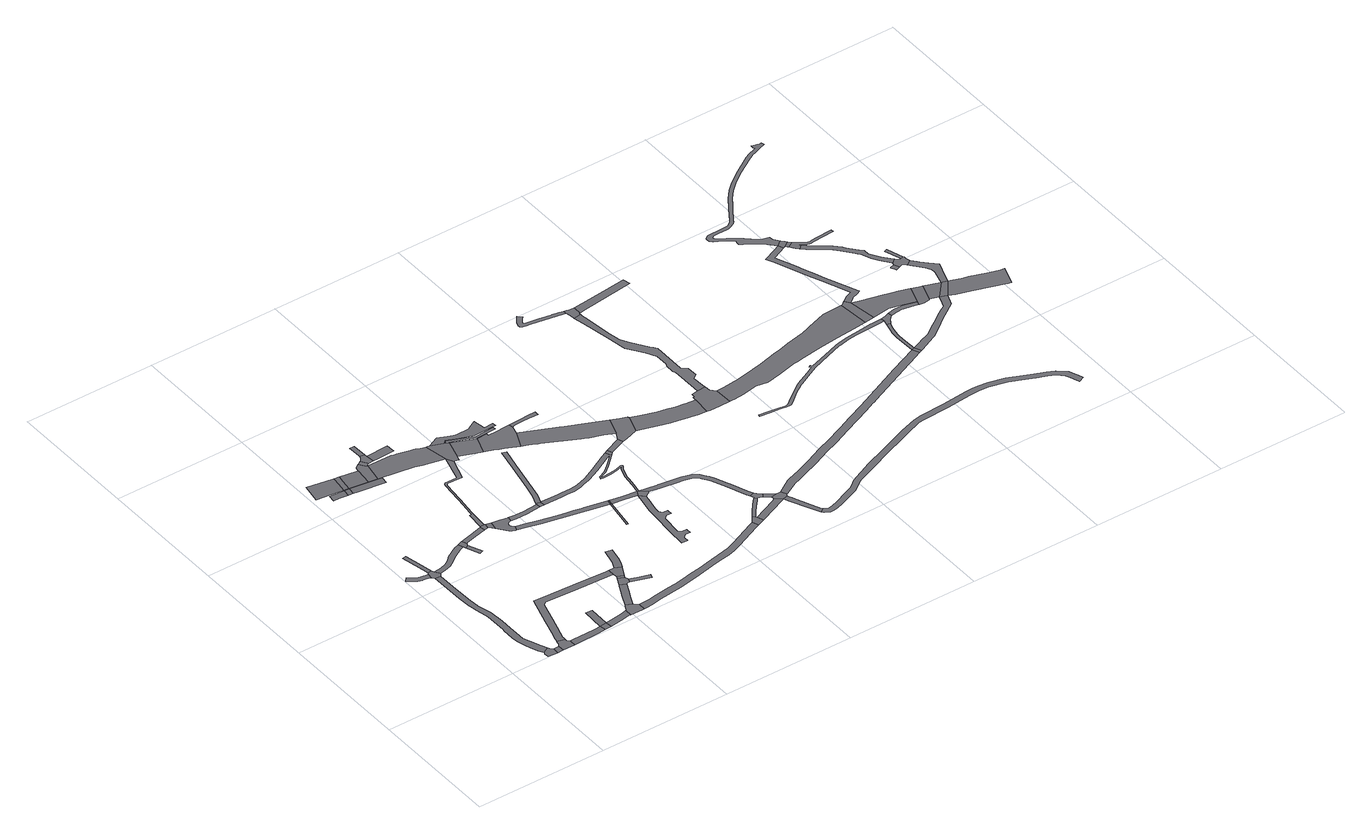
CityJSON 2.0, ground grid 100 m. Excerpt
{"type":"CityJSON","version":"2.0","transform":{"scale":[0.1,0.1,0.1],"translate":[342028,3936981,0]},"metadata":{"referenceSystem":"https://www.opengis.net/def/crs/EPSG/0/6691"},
"CityObjects":{
"road1":{"type":"Road","geometry":[{"type":"MultiSurface","lod":"1","boundaries":[[[0,1,2,3,4,5,6,7]]]}]},
"road2":{"type":"Road","attributes":{"RoadStructureAttribute.sectionType":"1"},"geometry":[{"type":"MultiSurface","lod":"1","boundaries":[[[8,9,5,4]]]}]},
"road3":{"type":"Road","attributes":{"RoadStructureAttribute.sectionType":"1"},"geometry":[{"type":"MultiSurface","lod":"1","boundaries":[[[10,11,12,13,14,15,16,17,18,19,20,21,22,23,24,25,26,27,28,29,30,31,32,33,34,35,36,37,38,39,40,41,42,43,44,0,7]]]}]},
"road4":{"type":"Road","attributes":{"RoadStructureAttribute.sectionType":"1"},"geometry":[{"type":"MultiSurface","lod":"1","boundaries":[[[45,46,47,48,49,50,51,52,53,54,55,56,57,58]]]}]},
"road5":{"type":"Road","geometry":[{"type":"MultiSurface","lod":"1","boundaries":[[[59,60,61,9,8,62,63,64,65]]]}]},
"road6":{"type":"Road","geometry":[{"type":"MultiSurface","lod":"1","boundaries":[[[28,66,67,68,69,58,57,29]]]}]},
"road7":{"type":"Road","attributes":{"RoadStructureAttribute.sectionType":"1"},"geometry":[{"type":"MultiSurface","lod":"1","boundaries":[[[70,71,72,73,69,68]]]}]},
"road8":{"type":"Road","attributes":{"RoadStructureAttribute.sectionType":"1"},"geometry":[{"type":"MultiSurface","lod":"1","boundaries":[[[74,75,63,62,76,77,78,79]]]}]},
"road9":{"type":"Road","attributes":{"RoadStructureAttribute.sectionType":"1"},"geometry":[{"type":"MultiSurface","lod":"1","boundaries":[[[80,81,82,83,84,85,67,66,86,87,88,89,90,91]]]}]},
"road10":{"type":"Road","geometry":[{"type":"MultiSurface","lod":"1","boundaries":[[[79,78,92,93,94]]]}]},
"road11":{"type":"Road","geometry":[{"type":"MultiSurface","lod":"1","boundaries":[[[94,95,96,79]]]}]},
"road12":{"type":"Road","attributes":{"RoadStructureAttribute.sectionType":"1"},"geometry":[{"type":"MultiSurface","lod":"1","boundaries":[[[97,98,99,100,101]]]}]},
"road13":{"type":"Road","attributes":{"function":"2","RoadStructureAttribute.sectionType":"1"},"geometry":[{"type":"MultiSurface","lod":"1","boundaries":[[[102,103,104,105,106,107]]]}]},
"road14":{"type":"Road","attributes":{"RoadStructureAttribute.sectionType":"1"},"geometry":[{"type":"MultiSurface","lod":"1","boundaries":[[[108,109,110,111,112,113,114,115,116,59,65,117,118,119,120,121,122,123,124,125]]]}]},
"road15":{"type":"Road","geometry":[{"type":"MultiSurface","lod":"1","boundaries":[[[100,126,127,101]]]}]},
"road16":{"type":"Road","attributes":{"RoadStructureAttribute.sectionType":"1"},"geometry":[{"type":"MultiSurface","lod":"1","boundaries":[[[93,128,129,130,131,132,133,134,94]]]}]},
"road17":{"type":"Road","attributes":{"RoadStructureAttribute.sectionType":"1"},"geometry":[{"type":"MultiSurface","lod":"1","boundaries":[[[135,136,137,138,101,127]]]}]},
"road18":{"type":"Road","geometry":[{"type":"MultiSurface","lod":"1","boundaries":[[[139,140,141,142,80,91]]]}]},
"road19":{"type":"Road","geometry":[{"type":"MultiSurface","lod":"1","boundaries":[[[139,143,144,140]]]}]},
"road20":{"type":"Road","geometry":[{"type":"MultiSurface","lod":"1","boundaries":[[[136,145,146,106,105,104,137]]]}]},
"road21":{"type":"Road","attributes":{"function":"2","RoadStructureAttribute.sectionType":"1"},"geometry":[{"type":"MultiSurface","lod":"1","boundaries":[[[146,145,136,147,148]]]}]},
"road22":{"type":"Road","attributes":{"RoadStructureAttribute.sectionType":"1"},"geometry":[{"type":"MultiSurface","lod":"1","boundaries":[[[149,150,142,141,151,152,153,154,155]]]}]},
"road23":{"type":"Road","attributes":{"RoadStructureAttribute.sectionType":"1"},"geometry":[{"type":"MultiSurface","lod":"1","boundaries":[[[126,156,157,158,127]]]}]},
"road24":{"type":"Road","geometry":[{"type":"MultiSurface","lod":"1","boundaries":[[[159,160,161,162,131,130,163,164,165]]]}]},
"road25":{"type":"Road","geometry":[{"type":"MultiSurface","lod":"1","boundaries":[[[166,167,148,147,168,169,170,171]]]}]},
"road26":{"type":"Road","attributes":{"RoadStructureAttribute.sectionType":"1"},"geometry":[{"type":"MultiSurface","lod":"1","boundaries":[[[172,173,174,175,176,177,178,179,160,159]]]}]},
"road27":{"type":"Road","geometry":[{"type":"MultiSurface","lod":"1","boundaries":[[[180,181,182,183,184,155,154,185,186]]]}]},
"road28":{"type":"Road","attributes":{"RoadStructureAttribute.sectionType":"1"},"geometry":[{"type":"MultiSurface","lod":"1","boundaries":[[[187,188,189,180,186]]]}]},
"road29":{"type":"Road","attributes":{"RoadStructureAttribute.sectionType":"1"},"geometry":[{"type":"MultiSurface","lod":"1","boundaries":[[[190,191,192,193,194,195,166,171]]]}]},
"road30":{"type":"Road","geometry":[{"type":"MultiSurface","lod":"1","boundaries":[[[196,197,198,189,188,199,200,201,202,203,204,205,206,207,208,209,210,211,212]]]}]},
"road31":{"type":"Road","geometry":[{"type":"MultiSurface","lod":"1","boundaries":[[[213,214,215,216,217,218,193,192,219,220]]]}]},
"road32":{"type":"Road","geometry":[{"type":"MultiSurface","lod":"1","boundaries":[[[176,175,221,222,223,224,225]]]}]},
"road33":{"type":"Road","attributes":{"RoadStructureAttribute.sectionType":"1"},"geometry":[{"type":"MultiSurface","lod":"1","boundaries":[[[224,226,227,225]]]}]},
"road34":{"type":"Road","geometry":[{"type":"MultiSurface","lod":"1","boundaries":[[[228,229,230,231,215,214]]]}]},
"road35":{"type":"Road","geometry":[{"type":"MultiSurface","lod":"1","boundaries":[[[227,226,232,233,234,108,125]]]}]},
"road36":{"type":"Road","geometry":[{"type":"MultiSurface","lod":"1","boundaries":[[[222,235,236,237,223]]]}]},
"road37":{"type":"Road","attributes":{"RoadStructureAttribute.sectionType":"1"},"geometry":[{"type":"MultiSurface","lod":"1","boundaries":[[[219,238,239,240,220]]]}]},
"road38":{"type":"Road","attributes":{"RoadStructureAttribute.sectionType":"1"},"geometry":[{"type":"MultiSurface","lod":"1","boundaries":[[[241,242,243,244,245,246,247,248,249,250,251,183,182,252,253,254,255,256,257,258,259,260,261]]]}]},
"road39":{"type":"Road","attributes":{"RoadStructureAttribute.sectionType":"1"},"geometry":[{"type":"MultiSurface","lod":"1","boundaries":[[[262,263,264,265,266,267,268,269,270,170,169,271,272,261]]]}]},
"road40":{"type":"Road","attributes":{"RoadStructureAttribute.sectionType":"1"},"geometry":[{"type":"MultiSurface","lod":"1","boundaries":[[[273,274,275,276,277,278,234,233]]]}]},
"road41":{"type":"Road","attributes":{"RoadStructureAttribute.sectionType":"1"},"geometry":[{"type":"MultiSurface","lod":"1","boundaries":[[[279,280,281,282,283,284,285,196,212]]]}]},
"road42":{"type":"Road","attributes":{"RoadStructureAttribute.sectionType":"1"},"geometry":[{"type":"MultiSurface","lod":"1","boundaries":[[[286,287,288,289,290,291,292,293,294,295,205,204,296,297,298,299,300,301,302,303,304]]]}]},
"road43":{"type":"Road","geometry":[{"type":"MultiSurface","lod":"1","boundaries":[[[305,306,282,281,307]]]}]},
"road44":{"type":"Road","geometry":[{"type":"MultiSurface","lod":"1","boundaries":[[[308,309,310,262,261,260,311,312,313,314,315,316,317,318,319,320]]]}]},
"road45":{"type":"Road","attributes":{"RoadStructureAttribute.sectionType":"1"},"geometry":[{"type":"MultiSurface","lod":"1","boundaries":[[[164,321,322,323,324,325,326,327,328,329,330,331,332,333,334,335,336,337,338,339,340,341,342,343,344,345,346,165]]]}]},
"road46":{"type":"Road","attributes":{"RoadStructureAttribute.sectionType":"1"},"geometry":[{"type":"MultiSurface","lod":"1","boundaries":[[[347,348,349,350,351,352,353,354,306,305]]]}]},
"road47":{"type":"Road","attributes":{"function":"2","RoadStructureAttribute.sectionType":"1"},"geometry":[{"type":"MultiSurface","lod":"1","boundaries":[[[316,355,356,357,358,317]]]}]},
"road48":{"type":"Road","attributes":{"RoadStructureAttribute.sectionType":"1"},"geometry":[{"type":"MultiSurface","lod":"1","boundaries":[[[319,359,360,361,362,363,364,365,366,367,368,369,370,371,372,373,374,375,376,377,378,379,380,381,382,383,320]]]}]},
"road49":{"type":"Road","geometry":[{"type":"MultiSurface","lod":"1","boundaries":[[[303,384,385,304]]]}]},
"road50":{"type":"Road","geometry":[{"type":"MultiSurface","lod":"1","boundaries":[[[317,386,387,388,389,390,391,392,393,318]]]}]},
"road51":{"type":"Road","attributes":{"RoadStructureAttribute.sectionType":"1"},"geometry":[{"type":"MultiSurface","lod":"1","boundaries":[[[394,395,396,397,398,399,400,401,402,403,404,405,406,407,408,409,410,411,412,413,414,415,416,417,418,419,420,421,422,423,424,425,426,427,428,429,430,431,432,433,434,435,436,404,437,438,439,440,441,442,443,444,445,446,447,305,307]]]}]},
"road52":{"type":"Road","attributes":{"RoadStructureAttribute.sectionType":"1"},"geometry":[{"type":"MultiSurface","lod":"1","boundaries":[[[448,449,450,385,384,303,451,452,384,453,454,455,419]]]}]},
"road53":{"type":"Road","geometry":[{"type":"MultiSurface","lod":"1","boundaries":[[[456,457,458,459,460,461,462,357,356,463,464,465,466,467,468,469]]]}]},
"road54":{"type":"Road","geometry":[{"type":"MultiSurface","lod":"1","boundaries":[[[470,471,472,473,474,475,476,477,478,479,480,481,482,483,484,485,486,487,488,489,490,455]]]}]},
"road55":{"type":"Road","geometry":[{"type":"MultiSurface","lod":"1","boundaries":[[[455,490,491,420,419]]]}]},
"road56":{"type":"Road","attributes":{"RoadStructureAttribute.sectionType":"1"},"geometry":[{"type":"MultiSurface","lod":"1","boundaries":[[[468,492,493,494,495,496,497,498,499,500,501,469]]]}]},
"road57":{"type":"Road","attributes":{"function":"2","RoadStructureAttribute.sectionType":"1"},"geometry":[{"type":"MultiSurface","lod":"1","boundaries":[[[502,503,504,467,466,505,506,507,508,509,510,511,512,513,514]]]}]},
"road58":{"type":"Road","geometry":[{"type":"MultiSurface","lod":"1","boundaries":[[[515,437,404,436,516]]]}]},
"road59":{"type":"Road","attributes":{"RoadStructureAttribute.sectionType":"1"},"geometry":[{"type":"MultiSurface","lod":"1","boundaries":[[[517,518,519,520,521,522,523,524,525,526,527,528,529,530,531,532,533,420,491,534,535,536,537,538,539,540,541,542,543,544,545,546,547]]]}]},
"road60":{"type":"Road","geometry":[{"type":"MultiSurface","lod":"1","boundaries":[[[548,549,550,551,552,553,554,555,556,557,333,332,558,559]]]}]},
"road61":{"type":"Road","attributes":{"RoadStructureAttribute.sectionType":"1"},"geometry":[{"type":"MultiSurface","lod":"1","boundaries":[[[515,516,560,561]]]}]},
"road62":{"type":"Road","attributes":{"RoadStructureAttribute.sectionType":"1"},"geometry":[{"type":"MultiSurface","lod":"1","boundaries":[[[562,563,564,565,566,557,556,567,568,569,570,571,572,573,574]]]}]},
"road63":{"type":"Road","attributes":{"RoadStructureAttribute.sectionType":"1"},"geometry":[{"type":"MultiSurface","lod":"1","boundaries":[[[558,575,576,577,578,579,580,581,582,583,584,585,586,587,588,577,589,590,591,592,593,594,559]]]}]},
"road64":{"type":"Road","geometry":[{"type":"MultiSurface","lod":"1","boundaries":[[[595,574,573,596,597,598,599,600,601,602,517,547]]]}]},
"road65":{"type":"Road","geometry":[{"type":"MultiSurface","lod":"1","boundaries":[[[560,603,604,605,606,607,608,514,513,561]]]}]},
"road66":{"type":"Road","attributes":{"RoadStructureAttribute.sectionType":"1"},"geometry":[{"type":"MultiSurface","lod":"1","boundaries":[[[599,598,609,610]]]}]},
"road67":{"type":"Road","geometry":[{"type":"MultiSurface","lod":"1","boundaries":[[[588,611,612,613,614,615,616,617,610,609,589,577]]]}]},
"road68":{"type":"Road","attributes":{"function":"2","RoadStructureAttribute.sectionType":"1"},"geometry":[{"type":"MultiSurface","lod":"1","boundaries":[[[604,618,619,620,621,622,623,624,625,626,627,628,629,630,631,632,633,634,635,605]]]}]},
"road69":{"type":"Road","geometry":[{"type":"MultiSurface","lod":"1","boundaries":[[[636,637,638,639,627,626,640,641,642,643,644,645]]]}]},
"road70":{"type":"Road","attributes":{"RoadStructureAttribute.sectionType":"1"},"geometry":[{"type":"MultiSurface","lod":"1","boundaries":[[[646,647,648,649,650,651,652,653,654,655,656,657,658,659,660,661,662,663,664,665,666,667,668,669,670,671,672,673]]]}]},
"road71":{"type":"Road","attributes":{"RoadStructureAttribute.sectionType":"1"},"geometry":[{"type":"MultiSurface","lod":"1","boundaries":[[[674,675,676,677,678,679,680,681,682,683,684,685,686,687,688,689,690,691,692,693,694,695,696,697,698,699,700,701,702,703,704,705,706,707,708,709,636,645]]]}]},
"road72":{"type":"Road","geometry":[{"type":"MultiSurface","lod":"1","boundaries":[[[693,710,711,712,713,714,715,716,717,660,659,718,719,694]]]}]},
"road73":{"type":"Road","attributes":{"RoadStructureAttribute.sectionType":"1"},"geometry":[{"type":"MultiSurface","lod":"1","boundaries":[[[720,721,722,723,724,725,726,727,728,729,730,731,732,733,734,735,736,737,738,616,615,739,740,741,742,743,744,745,746,747,748,749,750,751,752,753,754,755,756,757]]]}]},
"road74":{"type":"Road","attributes":{"RoadStructureAttribute.sectionType":"1"},"geometry":[{"type":"MultiSurface","lod":"1","boundaries":[[[758,759,760,761,762,763,714,713]]]}]},
"road75":{"type":"Road","attributes":{"RoadStructureAttribute.sectionType":"1"},"geometry":[{"type":"MultiSurface","lod":"1","boundaries":[[[764,765,766,767,768,769,770,771,772,773,774,775,776,777,778,779,780,781,782,783,784,785,786,787,788,789,790,791,792,793,794,795,796,797,798,799,800,801,802,803,804,805,806,807,808,809,810,811,812,813,814,815,816,817,818,819,820,821,822,823,824,825,826,827,828,829,830,583,582]]]}]},
"road76":{"type":"Road","attributes":{"function":"2","RoadStructureAttribute.sectionType":"1"},"geometry":[{"type":"MultiSurface","lod":"1","boundaries":[[[831,832,833,834,835,836,837,838,839,840,841,842,643,642,843,844,845,846,847,848,849,850,851,852,853,854,855,856,857,858,859,860]]]}]},
"road77":{"type":"Road","geometry":[{"type":"MultiSurface","lod":"1","boundaries":[[[861,862,863,864,865,866,867,868,869,870,871,872,873,874,875,876,877,878,879,880,881,882,883,884,885,886,887,888,889,890,891,892,893,894,895,896,897,898,899,900,901,902,903,904,905,906,907,908]]]}]},
"road78":{"type":"Road","geometry":[{"type":"MultiSurface","lod":"1","boundaries":[[[756,909,910,757]]]}]},
"road79":{"type":"Road","attributes":{"RoadStructureAttribute.sectionType":"1"},"geometry":[{"type":"MultiSurface","lod":"1","boundaries":[[[910,911,912,913,914,915,916,917,918,919,920,921,922,923,757]]]}]},
"road80":{"type":"Road","geometry":[{"type":"MultiSurface","lod":"1","boundaries":[[[859,924,925,926,927,928,929,860]]]}]},
"road81":{"type":"Road","geometry":[{"type":"MultiSurface","lod":"1","boundaries":[[[907,930,918,917,931,932,933,934,935,936,937,908]]]}]},
"road82":{"type":"Road","attributes":{"RoadStructureAttribute.sectionType":"1"},"geometry":[{"type":"MultiSurface","lod":"1","boundaries":[[[938,939,940,941,942,943,944,945,946,947,948,949,950,951,952,953,954,955,956,957,958,959,960,961,962,963,964,965,927,926]]]}]},
"road83":{"type":"Road","attributes":{"RoadStructureAttribute.sectionType":"1"},"geometry":[{"type":"MultiSurface","lod":"1","boundaries":[[[966,967,968,969,970,971,972,973,974,975,910,909,976,977,978,979,980,981,982,983,984]]]}]},
"road84":{"type":"Road","attributes":{"function":"2","RoadStructureAttribute.sectionType":"1"},"geometry":[{"type":"MultiSurface","lod":"1","boundaries":[[[985,986,987,988,989,926,925,990,991,992]]]}]},
"road85":{"type":"Road","attributes":{"RoadStructureAttribute.sectionType":"1"},"geometry":[{"type":"MultiSurface","lod":"1","boundaries":[[[993,994,995,996,935,934,997,998,999,1000,1001,1002]]]}]},
"road86":{"type":"Road","geometry":[{"type":"MultiSurface","lod":"1","boundaries":[[[954,953,1003,1004,1005,1006]]]}]},
"road87":{"type":"Road","attributes":{"RoadStructureAttribute.sectionType":"1"},"geometry":[{"type":"MultiSurface","lod":"1","boundaries":[[[1003,1007,1008,1009,1004]]]}]},
"road88":{"type":"Road","geometry":[{"type":"MultiSurface","lod":"1","boundaries":[[[1010,985,992,1011,1002,1001,1012,1013,1014,1015,1016,1017]]]}]},
"road89":{"type":"Road","geometry":[{"type":"MultiSurface","lod":"1","boundaries":[[[1018,1019,1009,1008,1020,1021,1022,1023,1024,1025,1026,1027,1028,1029,1030,1031,1032,1033,1034,1035,1036,1037]]]}]},
"road90":{"type":"Road","attributes":{"RoadStructureAttribute.sectionType":"1"},"geometry":[{"type":"MultiSurface","lod":"1","boundaries":[[[1038,1039,1040,1041,1042,1043,1044,1045,1046,1047,1048,1049,1050,1051,1052,1053,1054,1055,1056,1057,1022,1021,1058,1059,1060,1061,1062,1063,1064,1065,1066,1067,1068,1069,1070,1071,1072,1073]]]}]},
"road91":{"type":"Road","attributes":{"RoadStructureAttribute.sectionType":"1"},"geometry":[{"type":"MultiSurface","lod":"1","boundaries":[[[1074,1075,1076,1077,1078,1079,1080,1081,1082,1083,1084,1085,1086,1087,1088,1089,1090,1091,1092,1093,1094,1095,1096,1097,1098,1099,1100,1101,1102,1103,1104,1105,1106,1107,1108,1109,1110,1111,1112,1113,1114,1115,1116,954,1006,1117,1118,1119,1120,1121,1122,1123,1124,1125,1126,1127,1128,1129,1130,1131,1132,1133,1134,1135,1136,1137,1138,1139,1140,1141,1142,1143,1144,1145,1146,1147,1148,1149,1150,1151,1152,1153,1154,1155,1156,1157]]]}]},
"road92":{"type":"Road","attributes":{"RoadStructureAttribute.sectionType":"1"},"geometry":[{"type":"MultiSurface","lod":"1","boundaries":[[[1016,966,1158,1017]]]}]},
"road93":{"type":"Road","geometry":[{"type":"MultiSurface","lod":"1","boundaries":[[[1159,1160,1161,1162,1163,1164,1165]]]}]},
"road94":{"type":"Road","geometry":[{"type":"MultiSurface","lod":"1","boundaries":[[[984,1166,1158,966]]]}]},
"road95":{"type":"Road","geometry":[{"type":"MultiSurface","lod":"1","boundaries":[[[1167,1168,1169,1170,1038,1073,1159,1165,1171,1172,1173,1174,1175,1176,1177,1178]]]}]},
"road96":{"type":"Road","geometry":[{"type":"MultiSurface","lod":"1","boundaries":[[[1177,1179,1180,1181,1178]]]}]},
"road97":{"type":"Road","attributes":{"RoadStructureAttribute.sectionType":"1"},"geometry":[{"type":"MultiSurface","lod":"1","boundaries":[[[1166,1182,1183,1184,1185,1186,1187,1188,1173,1172,1189,1190,1191,1192,1158]]]}]},
"road98":{"type":"Road","attributes":{"function":"2","RoadStructureAttribute.sectionType":"7"},"geometry":[{"type":"MultiSurface","lod":"1","boundaries":[[[1193,1194,1195,1196,1197,1198,1199,1200,1201,1202,1203,1166,984]]]}]}
},
"vertices":[
[296,55,0],[293,45,0],[293,43,0],[294,8,0],[368,2,0],[368,50,0],[356,62,0],[345,81,0],
[412,3,0],[411,50,0],
[324,130,0],[317,147,0],[289,213,0],[273,259,0],[269,296,0],[269,360,0],[269,393,0],[271,483,0],[263,599,0],[263,600,0],[262,600,0],[242,680,0],[236,708,0],[235,713,0],[232,744,0],[228,782,0],[228,836,0],[224,936,0],[224,1099,0],[180,1103,0],[182,839,0],[186,778,0],[190,740,0],[194,707,0],[197,692,0],[201,670,0],[220,595,0],[223,573,0],[222,409,0],[221,395,0],[219,304,0],[223,251,0],[242,181,0],[262,128,0],[276,94,0],
[160,1163,0],[124,1169,0],[114,1171,0],[87,1180,0],[58,1198,0],[32,1219,0],[8,1191,0],[37,1167,0],[71,1146,0],[105,1135,0],[108,1135,0],[154,1127,0],[163,1125,0],[169,1162,0],
[431,101,0],[428,90,0],[427,72,0],[506,4,0],[505,52,0],[488,73,0],[487,84,0],
[241,1126,0],[217,1162,0],[208,1183,0],[179,1177,0],
[184,1297,0],[162,1402,0],[132,1396,0],[163,1252,0],
[705,57,0],[531,52,0],[532,5,0],[708,9,0],[760,14,0],[756,61,0],
[509,1298,0],[472,1284,0],[388,1234,0],[350,1201,0],[320,1183,0],[276,1169,0],[284,1132,0],[336,1148,0],[373,1170,0],[411,1203,0],[489,1250,0],[523,1262,0],
[794,16,0],[811,19,0],[805,66,0],
[810,226,0],[761,228,0],
[132,2205,0],[127,2151,0],[169,2147,0],[236,2140,0],[242,2195,0],
[40,2224,0],[205,2205,0],[242,2201,0],[253,2270,0],[263,2336,0],[63,2367,0],
[1145,502,0],[1129,502,0],[866,515,0],[695,524,0],[559,531,0],[496,317,0],[460,197,0],[439,126,0],[439,124,0],[489,109,0],[489,111,0],[520,218,0],[545,301,0],[591,457,0],[617,477,0],[687,473,0],[824,466,0],[1145,451,0],
[273,2136,0],[280,2191,0],
[923,34,0],[973,43,0],[986,42,0],[987,96,0],[956,88,0],[920,81,0],[917,81,0],
[280,2195,0],[280,2196,0],[242,2199,0],[242,2198,0],
[530,1245,0],[557,1257,0],[565,1277,0],[547,1312,0],
[574,1141,0],[602,1153,0],
[293,2279,0],[301,2330,0],
[422,2176,0],[440,2309,0],
[643,1339,0],[564,1318,0],[566,1277,0],[576,1281,0],[653,1302,0],[744,1323,0],[735,1361,0],
[310,2131,0],[515,2102,0],[522,2157,0],
[1065,127,0],[1019,149,0],[1014,139,0],[995,103,0],[1079,40,0],[1095,41,0],[1095,95,0],
[478,2362,0],[448,2343,0],[489,2167,0],[495,2166,0],[519,2313,0],[510,2313,0],
[1099,199,0],[1111,223,0],[1150,305,0],[1156,316,0],[1110,339,0],[1104,328,0],[1099,317,0],[1056,228,0],
[778,1365,0],[771,1366,0],[770,1368,0],[742,1370,0],[742,1365,0],[746,1324,0],[771,1328,0],
[781,1325,0],[806,1295,0],[818,1357,0],
[525,2326,0],[535,2330,0],[543,2331,0],[510,2383,0],[505,2380,0],[487,2368,0],
[941,1336,0],[938,1336,0],[885,1344,0],[865,1222,0],[875,1213,0],[879,1210,0],[882,1209,0],[904,1200,0],[911,1199,0],[920,1236,0],[910,1243,0],[903,1256,0],[902,1257,0],[900,1273,0],[907,1286,0],[920,1294,0],[935,1298,0],
[574,2403,0],[573,2419,0],[536,2426,0],[533,2409,0],[525,2395,0],[519,2388,0],[579,2335,0],[576,2400,0],
[1175,324,0],[1184,321,0],[1194,353,0],[1186,379,0],[1141,402,0],
[1196,399,0],[1150,421,0],
[571,2530,0],[534,2530,0],[537,2462,0],[537,2431,0],
[1232,471,0],[1236,479,0],[1190,501,0],
[1332,276,0],[1342,307,0],[1252,335,0],
[616,2336,0],[751,2342,0],[748,2407,0],
[919,1877,0],[917,1872,0],[825,1871,0],[815,1866,0],[809,1850,0],[807,1845,0],[791,1688,0],[789,1674,0],[770,1520,0],[768,1501,0],[751,1502,0],[779,1500,0],[781,1519,0],[800,1674,0],[801,1687,0],[818,1843,0],[824,1850,0],[834,1855,0],[948,1852,0],[1002,2022,0],[974,2072,0],
[943,2246,0],[938,2248,0],[910,2259,0],[878,2271,0],[864,2277,0],[844,2282,0],[749,2303,0],[729,2308,0],[708,2311,0],[762,2123,0],[812,2111,0],
[1258,525,0],[1267,553,0],[1290,661,0],[1240,672,0],[1217,566,0],[1210,544,0],
[977,1295,0],[1064,1293,0],[1174,1302,0],[1172,1337,0],[1063,1329,0],[977,1330,0],[975,1331,0],
[1566,1095,0],[1429,1123,0],[1405,1128,0],[1387,1132,0],[1329,1143,0],[1289,1150,0],[1218,1163,0],[1084,1194,0],[985,1220,0],[927,1234,0],[975,1183,0],[1075,1157,0],[1210,1126,0],[1225,1123,0],[1359,1098,0],[1398,1091,0],[1559,1058,0],[1562,1057,0],[1569,1094,0],
[1207,1340,0],[1177,1351,0],[1210,1304,0],
[957,2246,0],[956,2246,0],[949,2246,0],[1010,2021,0],[1038,2014,0],[1040,2014,0],[1041,2019,0],[1049,2044,0],[1050,2048,0],[1093,2196,0],[1072,2204,0],[1064,2210,0],[973,2246,0],
[1120,41,0],[1159,45,0],[1251,60,0],[1419,82,0],[1568,108,0],[1718,138,0],[1817,158,0],[1878,170,0],[1932,184,0],[1991,207,0],[2188,294,0],[2216,306,0],[2196,353,0],[2168,341,0],[1971,254,0],[1916,232,0],[1867,220,0],[1708,187,0],[1641,174,0],[1559,158,0],[1525,152,0],[1412,133,0],[1354,125,0],[1265,113,0],[1245,111,0],[1180,102,0],
[1233,1410,0],[1250,1487,0],[1308,1753,0],[1340,1897,0],[1310,1909,0],[1273,1741,0],[1224,1519,0],[1202,1419,0],
[1165,2005,0],[1215,1987,0],[1265,2123,0],[1199,2151,0],
[1083,2233,0],[1152,2205,0],[1207,2183,0],[1273,2157,0],[1419,2163,0],[1448,2164,0],[1442,2188,0],[1441,2190,0],[1434,2190,0],[1371,2188,0],[1368,2208,0],[1362,2253,0],[1362,2254,0],[1359,2281,0],[1311,2254,0],[1282,2238,0],[1258,2238,0],[1220,2238,0],[1188,2238,0],[1162,2241,0],[1145,2249,0],[1127,2256,0],[1057,2286,0],[1002,2258,0],[987,2252,0],
[1572,1055,0],[1579,1093,0],
[1095,2202,0],[1201,2159,0],[1272,2130,0],[1423,2135,0],[1420,2154,0],[1275,2147,0],[1205,2175,0],[1087,2224,0],
[1219,1305,0],[1348,1303,0],[1405,1303,0],[1457,1302,0],[1483,1306,0],[1516,1313,0],[1545,1323,0],[1601,1341,0],[1702,1389,0],[1833,1461,0],[1868,1475,0],[1780,1392,0],[1732,1352,0],[1674,1327,0],[1669,1307,0],[1690,1303,0],[1757,1308,0],[1813,1317,0],[1851,1331,0],[1853,1330,0],[1853,1326,0],[1837,1307,0],[1811,1229,0],[1806,1196,0],[1796,1134,0],[1782,1060,0],[1794,1058,0],[1808,1132,0],[1818,1195,0],[1823,1227,0],[1848,1304,0],[1863,1324,0],[1868,1335,0],[1862,1342,0],[1851,1341,0],[1810,1327,0],[1756,1318,0],[1691,1313,0],[1681,1315,0],[1682,1320,0],[1737,1343,0],[1787,1385,0],[1874,1468,0],[1853,1509,0],[1816,1493,0],[1685,1420,0],[1588,1374,0],[1587,1374,0],[1507,1347,0],[1476,1341,0],[1454,1337,0],[1374,1339,0],[1349,1339,0],[1218,1341,0],
[1781,1060,0],[1686,1074,0],[1637,1083,0],[1524,819,0],[1534,818,0],[1680,1037,0],[1694,1035,0],[1762,1024,0],
[1513,2117,0],[1460,2113,0],[1431,2112,0],[1345,2106,0],[1345,2108,0],[1344,2125,0],[1344,2126,0],[1284,1962,0],[1318,1947,0],[1348,1934,0],[1450,1890,0],[1507,2022,0],[1523,2081,0],[1521,2117,0],
[1755,983,0],[1730,852,0],[1723,777,0],[1709,590,0],[1701,452,0],[1746,450,0],[1748,490,0],[1771,509,0],[1808,508,0],[1810,548,0],[1772,549,0],[1752,571,0],[1764,724,0],[1787,746,0],[1826,743,0],[1829,783,0],[1790,786,0],[1771,809,0],[1775,846,0],[1794,949,0],[1800,980,0],
[1847,1011,0],
[1538,2090,0],[1568,2095,0],[1620,2095,0],[1664,2095,0],[1703,2093,0],[1738,2090,0],[1738,2108,0],[1738,2127,0],[1676,2125,0],[1613,2122,0],
[1951,1825,0],[1805,1889,0],[1772,1904,0],[1481,1877,0],[1521,1860,0],[1556,1844,0],[1570,1838,0],[1814,1720,0],[1851,1702,0],[1861,1697,0],[1957,1665,0],[2031,1631,0],[2080,1769,0],
[1878,1520,0],[1893,1486,0],
[2386,601,0],[2367,641,0],[2321,766,0],[2312,787,0],[2273,879,0],[2257,908,0],[2235,940,0],[2217,962,0],[2198,980,0],[2178,990,0],[2151,1001,0],[2106,1011,0],[2050,1019,0],[1939,1036,0],[1938,1036,0],[1924,1038,0],[1921,1039,0],[1934,998,0],[2045,981,0],[2099,974,0],[2139,964,0],[2163,955,0],[2176,948,0],[2189,936,0],[2205,917,0],[2225,888,0],[2239,863,0],[2285,752,0],[2332,628,0],[2340,609,0],[2352,585,0],
[2255,378,0],[2253,378,0],[2252,379,0],[2251,379,0],[2250,380,0],[2250,382,0],[2250,384,0],[2250,386,0],[2251,388,0],[2232,402,0],[2277,332,0],[2257,378,0],
[2017,1536,0],[2000,1574,0],
[2351,546,0],[2315,506,0],[2305,494,0],[2272,453,0],[2252,429,0],[2291,442,0],[2305,457,0],[2320,474,0],[2333,490,0],[2335,492,0],[2356,516,0],[2374,537,0],[2356,552,0],
[2394,382,0],[2475,418,0],[2510,433,0],[2525,397,0],[2557,324,0],[2559,319,0],[2615,196,0],[2626,175,0],[2656,202,0],[2649,208,0],[2576,376,0],[2560,413,0],[2558,418,0],[2547,442,0],[2459,467,0],[2434,456,0],[2410,445,0],[2374,429,0],[2369,427,0],[2331,410,0],
[2363,560,0],[2384,541,0],[2393,538,0],[2412,530,0],[2429,553,0],[2417,562,0],[2399,582,0],[2399,583,0],
[2057,1546,0],[2150,1577,0],[2199,1715,0],[2194,1717,0],[2197,1728,0],[2147,1745,0],
[2457,495,0],[2501,501,0],
[2545,448,0],[2548,453,0],[2550,454,0],[2558,460,0],[2561,461,0],[2536,503,0],[2529,502,0],
[2178,1569,0],[2295,1534,0],[2384,1510,0],[2429,1501,0],[2504,1486,0],[2571,1475,0],[2573,1474,0],[2576,1474,0],[2645,1467,0],[2659,1609,0],[2587,1616,0],[2574,1618,0],[2572,1618,0],[2521,1627,0],[2496,1631,0],[2451,1640,0],[2380,1656,0],[2254,1695,0],
[2725,1675,0],[2674,1671,0],[2673,1638,0],[2662,1639,0],[2670,1465,0],[2742,1465,0],[2827,1465,0],[2826,1604,0],[2792,1643,0],[2789,1680,0],
[2231,3003,0],[2204,2970,0],[2193,2951,0],[2192,2950,0],[2185,2931,0],[2181,2918,0],[2180,2909,0],[2182,2903,0],[2188,2898,0],[2198,2893,0],[2222,2889,0],[2262,2882,0],[2485,2846,0],[2507,2842,0],[2512,2867,0],[2479,2873,0],[2459,2877,0],[2430,2882,0],[2425,2883,0],[2327,2899,0],[2242,2913,0],[2230,2916,0],[2223,2921,0],[2222,2926,0],[2226,2937,0],[2234,2949,0],[2243,2959,0],[2259,2978,0],
[2787,1712,0],[2781,1797,0],[2786,1800,0],[2816,1822,0],[2812,1902,0],[2780,1931,0],[2773,1937,0],[2777,2189,0],[2759,2214,0],[2742,2237,0],[2663,2348,0],[2628,2414,0],[2624,2446,0],[2615,2499,0],[2587,2712,0],[2585,2727,0],[2585,2728,0],[2580,2758,0],[2579,2764,0],[2578,2774,0],[2523,2766,0],[2538,2691,0],[2582,2451,0],[2584,2436,0],[2599,2332,0],[2601,2316,0],[2639,2262,0],[2656,2238,0],[2685,2201,0],[2724,2122,0],[2723,2026,0],[2714,2006,0],[2713,1940,0],[2719,1927,0],[2723,1918,0],[2724,1854,0],
[2578,2775,0],[2579,2787,0],[2585,2791,0],[2586,2792,0],[2588,2856,0],[2587,2855,0],[2549,2859,0],[2530,2863,0],[2512,2838,0],[2519,2792,0],
[4002,1152,0],[3897,1105,0],[3782,1054,0],[3551,949,0],[3492,923,0],[3371,870,0],[3358,865,0],[3247,815,0],[3218,803,0],[3117,760,0],[3005,716,0],[2880,659,0],[2792,626,0],[2760,614,0],[2670,583,0],[2647,573,0],[2609,550,0],[2561,517,0],[2559,516,0],[2626,497,0],[2664,518,0],[2714,536,0],[2749,550,0],[2779,561,0],[2902,607,0],[3027,664,0],[3139,708,0],[3270,764,0],[3382,811,0],[3490,858,0],[3575,896,0],[3584,900,0],[3611,912,0],[3806,1000,0],[4000,1087,0],[4026,1098,0],[4132,1145,0],[4108,1198,0],
[2588,2792,0],[2639,2799,0],[3029,2848,0],[3019,2904,0],[2757,2875,0],[2589,2856,0],
[2639,161,0],[2677,141,0],[2710,140,0],[2746,149,0],[2782,164,0],[2930,222,0],[2936,226,0],[2968,244,0],[2969,244,0],[3016,281,0],[3042,296,0],[3156,344,0],[3371,429,0],[3478,473,0],[3574,512,0],[3697,555,0],[3745,562,0],[3944,574,0],[4131,589,0],[4140,590,0],[4213,593,0],[4283,587,0],[4415,556,0],[4544,502,0],[4590,484,0],[4664,456,0],[4709,431,0],[4737,409,0],[4757,384,0],[4769,354,0],[4779,328,0],[4795,283,0],[4840,305,0],[4826,345,0],[4817,367,0],[4801,410,0],[4766,439,0],[4733,465,0],[4683,493,0],[4646,508,0],[4562,544,0],[4429,600,0],[4307,628,0],[4288,633,0],[4214,639,0],[4187,638,0],[4137,636,0],[3941,620,0],[3741,608,0],[3686,599,0],[3557,555,0],[3479,523,0],[3354,472,0],[3166,398,0],[3138,386,0],[3023,333,0],[2993,316,0],[2945,279,0],[2922,265,0],[2912,260,0],[2882,248,0],[2766,202,0],[2733,188,0],[2706,182,0],[2687,182,0],[2667,193,0],[2665,194,0],
[3860,1840,0],[3707,1786,0],[3692,1781,0],[3637,1765,0],[3491,1730,0],[3410,1710,0],[3372,1700,0],[3225,1663,0],[3073,1632,0],[2993,1619,0],[2984,1617,0],[2883,1607,0],[2861,1465,0],[2863,1465,0],[2951,1473,0],[3055,1491,0],[3062,1492,0],[3145,1477,0],[3153,1479,0],[3155,1479,0],[3265,1503,0],[3402,1536,0],[3438,1541,0],[3495,1550,0],[3642,1569,0],[3796,1587,0],[3939,1603,0],[3993,1608,0],[4030,1612,0],[4008,1845,0],
[4130,1580,0],[4055,1576,0],[4050,1576,0],[3975,1568,0],[3836,1552,0],[3760,1538,0],[3741,1533,0],[3620,1489,0],[3484,1444,0],[3482,1448,0],[3475,1458,0],[3462,1450,0],[3469,1437,0],[3457,1431,0],[3412,1408,0],[3300,1350,0],[3291,1346,0],[3232,1306,0],[3140,1235,0],[3115,1215,0],[3109,1212,0],[3095,1212,0],[3049,1218,0],[2970,1229,0],[2895,1238,0],[2893,1224,0],[2968,1215,0],[3047,1204,0],[3093,1198,0],[3122,1196,0],[3130,1197,0],[3154,1216,0],[3197,1250,0],[3246,1287,0],[3288,1316,0],[3303,1326,0],[3319,1334,0],[3423,1387,0],[3461,1407,0],[3492,1423,0],[3628,1468,0],[3748,1511,0],[3765,1515,0],[3839,1529,0],[3908,1537,0],[4100,1547,0],[4141,1549,0],[4137,1581,0],
[4154,1155,0],[4132,1204,0],
[4128,1328,0],[4128,1370,0],[4128,1379,0],[4132,1413,0],[4138,1439,0],[4150,1483,0],[4160,1505,0],[4132,1512,0],[4114,1444,0],[4109,1417,0],[4104,1381,0],[4104,1362,0],[4104,1328,0],
[4092,1618,0],[4106,1620,0],[4077,1833,0],[4050,1871,0],[4047,1869,0],[4024,1852,0],
[4136,1526,0],[4163,1511,0],[4181,1541,0],[4207,1564,0],[4214,1569,0],[4206,1597,0],[4181,1588,0],[4159,1583,0],
[4112,1861,0],[4122,1866,0],[4158,1880,0],[4165,1883,0],[4190,1895,0],[4194,1899,0],[4177,1937,0],[4170,1955,0],[4094,2143,0],[4066,2221,0],[4066,2222,0],[4035,2298,0],[4013,2354,0],[3953,2505,0],[4020,2536,0],[4064,2556,0],[4047,2593,0],[3995,2570,0],[3898,2527,0],[3918,2476,0],[3996,2279,0],[4018,2222,0],[4056,2128,0],[4122,1963,0],[4125,1955,0],[4139,1921,0],[4099,1904,0],[4090,1899,0],
[4580,1540,0],[4574,1524,0],[4544,1445,0],[4516,1429,0],[4465,1398,0],[4395,1346,0],[4370,1328,0],[4288,1270,0],[4215,1241,0],[4202,1235,0],[4224,1186,0],[4236,1192,0],[4313,1228,0],[4395,1288,0],[4423,1309,0],[4493,1361,0],[4493,1362,0],[4600,1437,0],[4634,1521,0],
[4483,1723,0],[4402,1747,0],[4352,1760,0],[4294,1775,0],[4135,1815,0],[4240,1638,0],[4334,1614,0],[4434,1588,0],
[4333,1609,0],[4325,1611,0],[4307,1613,0],[4262,1610,0],[4266,1578,0],[4304,1579,0],[4319,1578,0],[4329,1576,0],[4424,1554,0],[4431,1585,0],
[4077,2562,0],[4117,2593,0],[4107,2606,0],[4089,2628,0],
[4090,2549,0],[4095,2542,0],[4136,2569,0],
[4536,1705,0],[4434,1587,0],[4430,1553,0],[4464,1548,0],[4493,1551,0],[4507,1556,0],[4512,1561,0],[4559,1697,0],
[4170,2546,0],[4151,2561,0],[4122,2502,0],[4140,2484,0],[4169,2512,0],[4164,2521,0],[4198,2502,0],[4209,2496,0],[4224,2489,0],[4235,2489,0],[4263,2491,0],[4424,2503,0],[4422,2523,0],[4300,2514,0],[4262,2511,0],[4233,2509,0],[4228,2509,0],[4218,2513,0],[4205,2523,0],[4178,2541,0],
[4575,2036,0],[4573,2038,0],[4517,2105,0],[4488,2150,0],[4474,2178,0],[4471,2188,0],[4470,2197,0],[4471,2211,0],[4470,2217,0],[4471,2221,0],[4447,2250,0],[4419,2284,0],[4391,2317,0],[4376,2336,0],[4332,2382,0],[4325,2390,0],[4317,2396,0],[4293,2415,0],[4204,2479,0],[4194,2488,0],[4170,2454,0],[4181,2446,0],[4259,2390,0],[4267,2384,0],[4292,2365,0],[4327,2327,0],[4343,2311,0],[4370,2280,0],[4409,2230,0],[4411,2226,0],[4415,2217,0],[4429,2201,0],[4459,2130,0],[4487,2082,0],[4542,2011,0],[4544,2009,0],
[4592,3528,0],[4581,3528,0],[4564,3532,0],[4527,3542,0],[4522,3544,0],[4519,3518,0],[4524,3518,0],[4529,3507,0],[4514,3502,0],[4463,3484,0],[4424,3463,0],[4291,3379,0],[4191,3306,0],[4131,3251,0],[4076,3186,0],[4015,3099,0],[3944,2993,0],[3942,2989,0],[3941,2988,0],[3937,2983,0],[3926,2972,0],[3903,2959,0],[3885,2954,0],[3818,2953,0],[3785,2954,0],[3767,2955,0],[3740,2952,0],[3730,2950,0],[3721,2943,0],[3708,2929,0],[3705,2910,0],[3711,2898,0],[3728,2878,0],[3755,2861,0],[3802,2833,0],[3803,2832,0],[3852,2801,0],[3852,2797,0],[3848,2770,0],[3846,2756,0],[3869,2740,0],[3931,2700,0],[3994,2647,0],[4067,2654,0],[4056,2670,0],[4055,2686,0],[4054,2697,0],[4049,2700,0],[3995,2714,0],[3977,2729,0],[3911,2789,0],[3866,2824,0],[3818,2854,0],[3770,2883,0],[3763,2889,0],[3756,2895,0],[3753,2897,0],[3752,2900,0],[3750,2905,0],[3750,2911,0],[3755,2918,0],[3757,2920,0],[3768,2925,0],[3785,2927,0],[3817,2928,0],[3830,2928,0],[3889,2929,0],[3912,2935,0],[3942,2952,0],[3962,2974,0],[3963,2976,0],[4036,3085,0],[4057,3115,0],[4096,3170,0],[4149,3234,0],[4207,3286,0],[4305,3359,0],[4437,3441,0],[4444,3445,0],[4473,3461,0],[4505,3472,0],[4538,3484,0],[4558,3491,0],[4600,3504,0],
[4678,1656,0],
[4537,1989,0],[4504,1976,0],[4501,1974,0],[4517,1940,0],[4521,1931,0],[4539,1939,0],[4556,1946,0],
[4722,1641,0],
[4611,2006,0],[4608,2003,0],[4606,2005,0],[4596,2012,0],[4587,1959,0],[4607,1933,0],[4647,1963,0],[4644,1988,0],[4642,2002,0],[4640,2013,0],[4638,2020,0],[4612,2012,0],
[4597,2147,0],[4574,2138,0],[4610,2023,0],
[4761,1758,0],[4768,1774,0],[4782,1818,0],[4731,1872,0],[4690,1916,0],[4679,1928,0],[4648,1961,0],[4686,1836,0],[4707,1807,0],[4711,1776,0],[4711,1765,0],
[4682,1500,0],[4784,1467,0],[4929,1421,0],[5006,1396,0],[5025,1390,0],[5051,1382,0],[5099,1528,0],[5071,1534,0],[4980,1561,0],[4861,1598,0],[4812,1613,0]
]}
